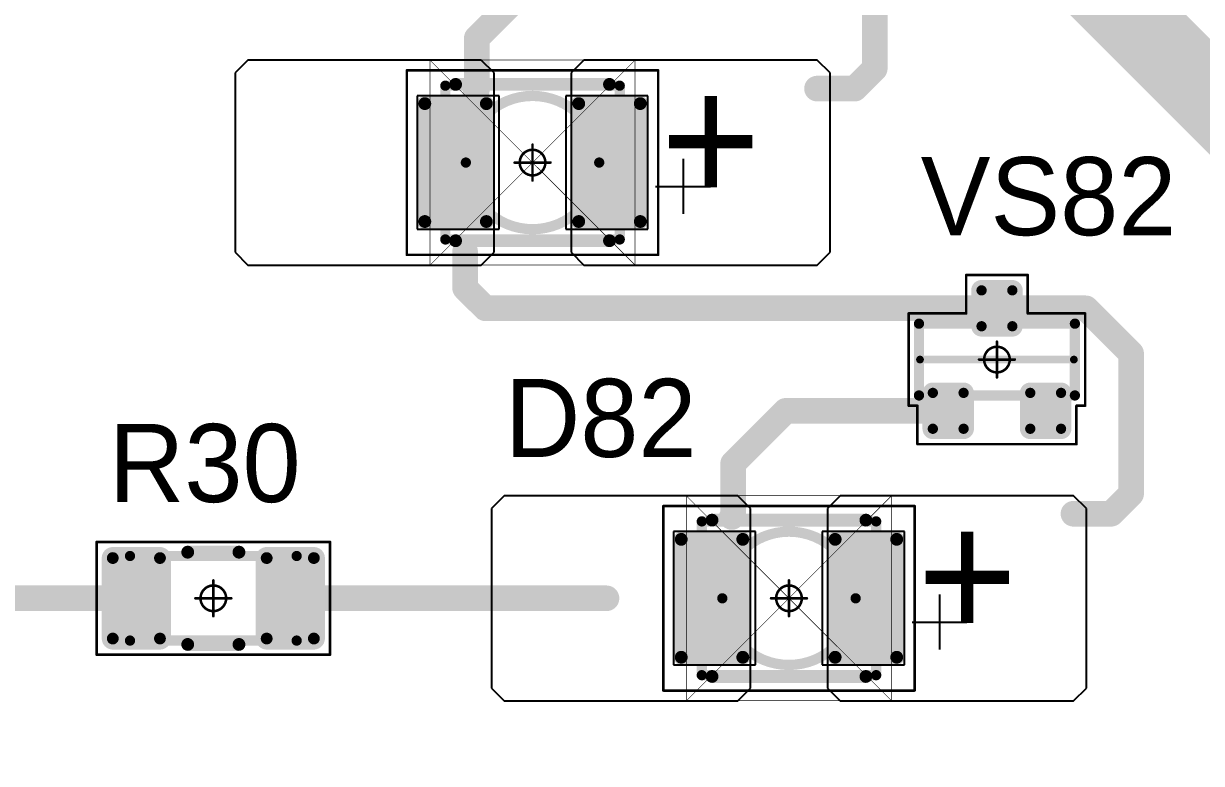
# Model space of a CAD drawing. Header units: millimetres. Extents: x 0 to 1769, y 431 to 1001.
# Drawn here: x 1623.52 to 1646.48, y 570.81 to 585.24 of the extents above; entities that cross this region are included whole.
import ezdxf

# ---------------------------------------------------------------- set-up
doc = ezdxf.new("R2010")
doc.units = ezdxf.units.MM
for name, color, linetype in [('Mechanical13', 56, 'Continuous'), ('Mechanical15', 56, 'Continuous'), ('Mechanical9', 56, 'Continuous'), ('TopLayer', 1, 'Continuous'), ('TopOverlay', 2, 'Continuous'), ('TopPaste', 8, 'Continuous'), ('TopSolder', 216, 'Continuous')]:
    doc.layers.add(name, color=color, linetype=linetype)

# ---------------------------------------------------------------- blocks, each defined once
blk = doc.blocks.new('SOT23_57')
at = {"layer": 'Mechanical13', "const_width": 0.2}
for points in [[(-0.7, 1.52), (-0.7, -1.52)], [(-0.7, 1.52), (0.7, 1.52)], [(0.7, 1.52), (0.7, -1.52)], [(-0.7, -1.52), (0.7, -1.52)]]:
    blk.add_lwpolyline(points, dxfattribs=at)
at = {"layer": 'Mechanical13', "const_width": 0.1}
for points in [[(-0.75, 1.52, 1), (-0.65, 1.52, 1)], [(-0.75, 1.52, 1), (-0.65, 1.52, 1)], [(0.65, 1.52, 1), (0.75, 1.52, 1)], [(0.65, 1.52, 1), (0.75, 1.52, 1)], [(-0.75, -1.52, 1), (-0.65, -1.52, 1)], [(-0.75, -1.52, 1), (-0.65, -1.52, 1)], [(0.65, -1.52, 1), (0.75, -1.52, 1)], [(0.65, -1.52, 1), (0.75, -1.52, 1)]]:
    blk.add_lwpolyline(points, format="xyb", close=True, dxfattribs=at)
at = {"layer": 'Mechanical15', "const_width": 0.05}
for points in [[(-0.9, 1.72), (0.9, 1.72)], [(-0.9, 1.72), (-0.9, 1.55)], [(0.9, 1.72), (0.9, 0.6)], [(-1.65, 1.55), (-0.9, 1.55)], [(-1.65, 1.55), (-1.65, -1.55)], [(0.9, 0.6), (1.65, 0.6)], [(1.65, 0.6), (1.65, -0.6)], [(0, 0.35), (0, -0.35)], [(-0.35, 0), (0.35, 0)], [(0.9, -0.6), (0.9, -1.72)], [(0.9, -0.6), (1.65, -0.6)], [(-1.65, -1.55), (-0.9, -1.55)], [(-0.9, -1.55), (-0.9, -1.72)], [(-0.9, -1.72), (0.9, -1.72)]]:
    blk.add_lwpolyline(points, dxfattribs=at)
at = {"layer": 'Mechanical15'}
for points, const_width in [([(-0.913, 1.72, 1), (-0.888, 1.72, 1)], 0.025), ([(-0.913, 1.72, 1), (-0.888, 1.72, 1)], 0.025), ([(0.888, 1.72, 1), (0.913, 1.72, 1)], 0.025), ([(0.888, 1.72, 1), (0.913, 1.72, 1)], 0.025), ([(-1.662, 1.55, 1), (-1.637, 1.55, 1)], 0.025), ([(-1.662, 1.55, 1), (-1.637, 1.55, 1)], 0.025), ([(-0.913, 1.55, 1), (-0.888, 1.55, 1)], 0.025), ([(-0.913, 1.55, 1), (-0.888, 1.55, 1)], 0.025), ([(0.888, 0.6, 1), (0.913, 0.6, 1)], 0.025), ([(0.888, 0.6, 1), (0.913, 0.6, 1)], 0.025), ([(1.637, 0.6, 1), (1.662, 0.6, 1)], 0.025), ([(1.637, 0.6, 1), (1.662, 0.6, 1)], 0.025), ([(0.25, 0, 1), (-0.25, 0, 1)], 0.05), ([(-0.012, 0.35, 1), (0.012, 0.35, 1)], 0.025), ([(-0.362, 0, 1), (-0.337, 0, 1)], 0.025), ([(-0.262, 0, 1), (-0.238, 0, 1)], 0.025), ([(0.238, 0, 1), (0.262, 0, 1)], 0.025), ([(0.337, 0, 1), (0.362, 0, 1)], 0.025), ([(-0.012, -0.35, 1), (0.012, -0.35, 1)], 0.025), ([(0.888, -0.6, 1), (0.913, -0.6, 1)], 0.025), ([(0.888, -0.6, 1), (0.913, -0.6, 1)], 0.025), ([(1.637, -0.6, 1), (1.662, -0.6, 1)], 0.025), ([(1.637, -0.6, 1), (1.662, -0.6, 1)], 0.025), ([(-1.662, -1.55, 1), (-1.637, -1.55, 1)], 0.025), ([(-1.662, -1.55, 1), (-1.637, -1.55, 1)], 0.025), ([(-0.913, -1.55, 1), (-0.888, -1.55, 1)], 0.025), ([(-0.913, -1.55, 1), (-0.888, -1.55, 1)], 0.025), ([(-0.913, -1.72, 1), (-0.888, -1.72, 1)], 0.025), ([(-0.913, -1.72, 1), (-0.888, -1.72, 1)], 0.025), ([(0.888, -1.72, 1), (0.913, -1.72, 1)], 0.025), ([(0.888, -1.72, 1), (0.913, -1.72, 1)], 0.025)]:
    blk.add_lwpolyline(points, format="xyb", close=True, dxfattribs=dict(at, const_width=const_width))
at = {"layer": 'TopLayer', "const_width": 0.1}
for points in [[(-1.4, 1.25, 1), (-1.3, 1.25, 1)], [(-0.7, 1.25, 1), (-0.6, 1.25, 1)], [(-1.4, 0.65, 1), (-1.3, 0.65, 1)], [(-0.7, 0.65, 1), (-0.6, 0.65, 1)], [(0.6, 0.3, 1), (0.7, 0.3, 1)], [(1.3, 0.3, 1), (1.4, 0.3, 1)], [(0.6, -0.3, 1), (0.7, -0.3, 1)], [(1.3, -0.3, 1), (1.4, -0.3, 1)], [(-1.4, -0.65, 1), (-1.3, -0.65, 1)], [(-0.7, -0.65, 1), (-0.6, -0.65, 1)], [(-1.4, -1.25, 1), (-1.3, -1.25, 1)], [(-0.7, -1.25, 1), (-0.6, -1.25, 1)]]:
    blk.add_lwpolyline(points, format="xyb", close=True, dxfattribs=at)
at = {"layer": 'TopLayer'}
for points in [[(-1.45, 1.25), (-1.45, 0.65), (-0.55, 1.25), (-0.55, 0.65)], [(-1.35, 1.35), (-1.35, 0.55), (-0.65, 1.35), (-0.65, 0.55)], [(0.55, 0.3), (0.55, -0.3), (1.45, 0.3), (1.45, -0.3)], [(0.65, 0.4), (0.65, -0.4), (1.35, 0.4), (1.35, -0.4)], [(-1.45, -0.65), (-1.45, -1.25), (-0.55, -0.65), (-0.55, -1.25)], [(-1.35, -0.55), (-1.35, -1.35), (-0.65, -0.55), (-0.65, -1.35)]]:
    blk.add_solid(points, dxfattribs=at)
at = {"layer": 'TopOverlay', "const_width": 0.15}
blk.add_lwpolyline([(0, 1.5), (0, -1.5)], dxfattribs=at)
at = {"layer": 'TopOverlay', "const_width": 0.075}
for points in [[(-0.038, 1.5, 1), (0.038, 1.5, 1)], [(-0.038, -1.5, 1), (0.038, -1.5, 1)]]:
    blk.add_lwpolyline(points, format="xyb", close=True, dxfattribs=at)
at = {"layer": 'TopPaste', "const_width": 0.075}
for points in [[(-1.387, 1.25, 1), (-1.313, 1.25, 1)], [(-0.687, 1.25, 1), (-0.613, 1.25, 1)], [(-1.387, 0.65, 1), (-1.313, 0.65, 1)], [(-0.687, 0.65, 1), (-0.613, 0.65, 1)], [(0.613, 0.3, 1), (0.687, 0.3, 1)], [(1.313, 0.3, 1), (1.387, 0.3, 1)], [(0.613, -0.3, 1), (0.687, -0.3, 1)], [(1.313, -0.3, 1), (1.387, -0.3, 1)], [(-1.387, -0.65, 1), (-1.313, -0.65, 1)], [(-0.687, -0.65, 1), (-0.613, -0.65, 1)], [(-1.387, -1.25, 1), (-1.313, -1.25, 1)], [(-0.687, -1.25, 1), (-0.613, -1.25, 1)]]:
    blk.add_lwpolyline(points, format="xyb", close=True, dxfattribs=at)
at = {"layer": 'TopPaste'}
for points in [[(-1.425, 1.25), (-1.425, 0.65), (-0.575, 1.25), (-0.575, 0.65)], [(-1.35, 1.325), (-1.35, 0.575), (-0.65, 1.325), (-0.65, 0.575)], [(0.575, 0.3), (0.575, -0.3), (1.425, 0.3), (1.425, -0.3)], [(0.65, 0.375), (0.65, -0.375), (1.35, 0.375), (1.35, -0.375)], [(-1.425, -0.65), (-1.425, -1.25), (-0.575, -0.65), (-0.575, -1.25)], [(-1.35, -0.575), (-1.35, -1.325), (-0.65, -0.575), (-0.65, -1.325)]]:
    blk.add_solid(points, dxfattribs=at)
at = {"layer": 'TopSolder', "const_width": 0.202}
for points in [[(-1.451, 1.25, 1), (-1.249, 1.25, 1)], [(-0.751, 1.25, 1), (-0.549, 1.25, 1)], [(-1.451, 0.65, 1), (-1.249, 0.65, 1)], [(-0.751, 0.65, 1), (-0.549, 0.65, 1)], [(0.549, 0.3, 1), (0.751, 0.3, 1)], [(1.249, 0.3, 1), (1.451, 0.3, 1)], [(0.549, -0.3, 1), (0.751, -0.3, 1)], [(1.249, -0.3, 1), (1.451, -0.3, 1)], [(-1.451, -0.65, 1), (-1.249, -0.65, 1)], [(-0.751, -0.65, 1), (-0.549, -0.65, 1)], [(-1.451, -1.25, 1), (-1.249, -1.25, 1)], [(-0.751, -1.25, 1), (-0.549, -1.25, 1)]]:
    blk.add_lwpolyline(points, format="xyb", close=True, dxfattribs=at)
at = {"layer": 'TopSolder'}
for points in [[(-1.35, 1.452), (-1.35, 0.448), (-0.65, 1.452), (-0.65, 0.448)], [(-1.552, 1.25), (-1.552, 0.65), (-0.448, 1.25), (-0.448, 0.65)], [(0.65, 0.502), (0.65, -0.502), (1.35, 0.502), (1.35, -0.502)], [(0.448, 0.3), (0.448, -0.3), (1.552, 0.3), (1.552, -0.3)], [(-1.35, -0.448), (-1.35, -1.452), (-0.65, -0.448), (-0.65, -1.452)], [(-1.552, -0.65), (-1.552, -1.25), (-0.448, -0.65), (-0.448, -1.25)]]:
    blk.add_solid(points, dxfattribs=at)
blk = doc.blocks.new('RC1206S_159')
at = {"layer": 'Mechanical13', "const_width": 0.2}
for points in [[(-1.625, 0.825), (1.625, 0.825)], [(-1.625, -0.825), (-1.625, 0.825)], [(1.625, -0.825), (1.625, 0.825)], [(-1.625, -0.825), (1.625, -0.825)]]:
    blk.add_lwpolyline(points, dxfattribs=at)
at = {"layer": 'Mechanical13', "const_width": 0.1}
for points in [[(-1.675, 0.825, 1), (-1.575, 0.825, 1)], [(-1.675, 0.825, 1), (-1.575, 0.825, 1)], [(1.575, 0.825, 1), (1.675, 0.825, 1)], [(1.575, 0.825, 1), (1.675, 0.825, 1)], [(-1.675, -0.825, 1), (-1.575, -0.825, 1)], [(-1.675, -0.825, 1), (-1.575, -0.825, 1)], [(1.575, -0.825, 1), (1.675, -0.825, 1)], [(1.575, -0.825, 1), (1.675, -0.825, 1)]]:
    blk.add_lwpolyline(points, format="xyb", close=True, dxfattribs=at)
at = {"layer": 'Mechanical15', "const_width": 0.05}
for points in [[(-2.275, 1.1), (2.275, 1.1)], [(-2.275, -1.1), (-2.275, 1.1)], [(2.275, -1.1), (2.275, 1.1)], [(0, -0.35), (0, 0.35)], [(-0.35, 0), (0.35, 0)], [(-2.275, -1.1), (2.275, -1.1)]]:
    blk.add_lwpolyline(points, dxfattribs=at)
at = {"layer": 'Mechanical15'}
for points, const_width in [([(-2.287, 1.1, 1), (-2.262, 1.1, 1)], 0.025), ([(-2.287, 1.1, 1), (-2.262, 1.1, 1)], 0.025), ([(2.262, 1.1, 1), (2.287, 1.1, 1)], 0.025), ([(2.262, 1.1, 1), (2.287, 1.1, 1)], 0.025), ([(0.25, 0, 1), (-0.25, 0, 1)], 0.05), ([(-0.012, 0.35, 1), (0.012, 0.35, 1)], 0.025), ([(-0.362, 0, 1), (-0.337, 0, 1)], 0.025), ([(-0.262, 0, 1), (-0.238, 0, 1)], 0.025), ([(0.238, 0, 1), (0.262, 0, 1)], 0.025), ([(0.337, 0, 1), (0.362, 0, 1)], 0.025), ([(-0.012, -0.35, 1), (0.012, -0.35, 1)], 0.025), ([(-2.287, -1.1, 1), (-2.262, -1.1, 1)], 0.025), ([(-2.287, -1.1, 1), (-2.262, -1.1, 1)], 0.025), ([(2.262, -1.1, 1), (2.287, -1.1, 1)], 0.025), ([(2.262, -1.1, 1), (2.287, -1.1, 1)], 0.025)]:
    blk.add_lwpolyline(points, format="xyb", close=True, dxfattribs=dict(at, const_width=const_width))
at = {"layer": 'TopLayer', "const_width": 0.115}
for points in [[(-2.018, 0.785, 1), (-1.903, 0.785, 1)], [(-1.098, 0.785, 1), (-0.983, 0.785, 1)], [(0.983, 0.785, 1), (1.098, 0.785, 1)], [(1.903, 0.785, 1), (2.018, 0.785, 1)], [(-2.018, -0.785, 1), (-1.903, -0.785, 1)], [(-1.098, -0.785, 1), (-0.983, -0.785, 1)], [(0.983, -0.785, 1), (1.098, -0.785, 1)], [(1.903, -0.785, 1), (2.018, -0.785, 1)]]:
    blk.add_lwpolyline(points, format="xyb", close=True, dxfattribs=at)
at = {"layer": 'TopLayer'}
for points in [[(-2.075, -0.785), (-0.925, -0.785), (-2.075, 0.785), (-0.925, 0.785)], [(-1.96, -0.9), (-1.04, -0.9), (-1.96, 0.9), (-1.04, 0.9)], [(0.925, -0.785), (2.075, -0.785), (0.925, 0.785), (2.075, 0.785)], [(1.04, -0.9), (1.96, -0.9), (1.04, 0.9), (1.96, 0.9)]]:
    blk.add_solid(points, dxfattribs=at)
at = {"layer": 'TopOverlay', "const_width": 0.25}
for points in [[(-0.5, 0.9), (0.5, 0.9)], [(-0.5, -0.9), (0.5, -0.9)]]:
    blk.add_lwpolyline(points, dxfattribs=at)
at = {"layer": 'TopOverlay', "const_width": 0.125}
for points in [[(-0.562, 0.9, 1), (-0.437, 0.9, 1)], [(0.437, 0.9, 1), (0.562, 0.9, 1)], [(-0.562, -0.9, 1), (-0.437, -0.9, 1)], [(0.437, -0.9, 1), (0.562, -0.9, 1)]]:
    blk.add_lwpolyline(points, format="xyb", close=True, dxfattribs=at)
at = {"layer": 'TopPaste', "const_width": 0.09}
for points in [[(-2.005, 0.785, 1), (-1.915, 0.785, 1)], [(-1.085, 0.785, 1), (-0.995, 0.785, 1)], [(0.995, 0.785, 1), (1.085, 0.785, 1)], [(1.915, 0.785, 1), (2.005, 0.785, 1)], [(-2.005, -0.785, 1), (-1.915, -0.785, 1)], [(-1.085, -0.785, 1), (-0.995, -0.785, 1)], [(0.995, -0.785, 1), (1.085, -0.785, 1)], [(1.915, -0.785, 1), (2.005, -0.785, 1)]]:
    blk.add_lwpolyline(points, format="xyb", close=True, dxfattribs=at)
at = {"layer": 'TopPaste'}
for points in [[(-2.05, -0.785), (-0.95, -0.785), (-2.05, 0.785), (-0.95, 0.785)], [(-1.96, -0.875), (-1.04, -0.875), (-1.96, 0.875), (-1.04, 0.875)], [(0.95, -0.785), (2.05, -0.785), (0.95, 0.785), (2.05, 0.785)], [(1.04, -0.875), (1.96, -0.875), (1.04, 0.875), (1.96, 0.875)]]:
    blk.add_solid(points, dxfattribs=at)
at = {"layer": 'TopSolder', "const_width": 0.215}
for points in [[(-2.068, 0.785, 1), (-1.853, 0.785, 1)], [(-1.148, 0.785, 1), (-0.933, 0.785, 1)], [(0.933, 0.785, 1), (1.148, 0.785, 1)], [(1.853, 0.785, 1), (2.068, 0.785, 1)], [(-2.068, -0.785, 1), (-1.853, -0.785, 1)], [(-1.148, -0.785, 1), (-0.933, -0.785, 1)], [(0.933, -0.785, 1), (1.148, -0.785, 1)], [(1.853, -0.785, 1), (2.068, -0.785, 1)]]:
    blk.add_lwpolyline(points, format="xyb", close=True, dxfattribs=at)
at = {"layer": 'TopSolder'}
for points in [[(-1.96, -1), (-1.04, -1), (-1.96, 1), (-1.04, 1)], [(1.04, -1), (1.96, -1), (1.04, 1), (1.96, 1)], [(-2.175, -0.785), (-0.825, -0.785), (-2.175, 0.785), (-0.825, 0.785)], [(0.825, -0.785), (2.175, -0.785), (0.825, 0.785), (2.175, 0.785)]]:
    blk.add_solid(points, dxfattribs=at)
blk = doc.blocks.new('T66G_245')
at = {"layer": 'Mechanical13'}
for p, q in [((2.936, 0.071), (2.936, -1)), ((2.4, -0.464), (3.471, -0.464))]:
    blk.add_line(p, q, dxfattribs=at)
at = {"layer": 'Mechanical13', "const_width": 0.2}
for points in [[(-1.7, 1.5), (1.7, 1.5)], [(-1.7, -1.5), (-1.7, 1.5)], [(1.7, -1.5), (1.7, 1.5)], [(-1.7, -1.5), (1.7, -1.5)]]:
    blk.add_lwpolyline(points, dxfattribs=at)
at = {"layer": 'Mechanical13'}
for points, const_width in [([(-1.75, 1.5, 1), (-1.65, 1.5, 1)], 0.1), ([(-1.75, 1.5, 1), (-1.65, 1.5, 1)], 0.1), ([(1.3, 0, 1), (-1.3, 0, 1)], 0.2), ([(1.65, 1.5, 1), (1.75, 1.5, 1)], 0.1), ([(1.65, 1.5, 1), (1.75, 1.5, 1)], 0.1), ([(-1.35, 0, 1), (-1.25, 0, 1)], 0.1), ([(1.25, 0, 1), (1.35, 0, 1)], 0.1), ([(-1.75, -1.5, 1), (-1.65, -1.5, 1)], 0.1), ([(-1.75, -1.5, 1), (-1.65, -1.5, 1)], 0.1), ([(1.65, -1.5, 1), (1.75, -1.5, 1)], 0.1), ([(1.65, -1.5, 1), (1.75, -1.5, 1)], 0.1)]:
    blk.add_lwpolyline(points, format="xyb", close=True, dxfattribs=dict(at, const_width=const_width))
at = {"layer": 'Mechanical15', "const_width": 0.05}
for points in [[(-2.45, -1.8), (-2.45, 1.8)], [(-2.45, 1.8), (2.45, 1.8)], [(2.45, -1.8), (2.45, 1.8)], [(0, -0.35), (0, 0.35)], [(-0.35, 0), (0.35, 0)], [(-2.45, -1.8), (2.45, -1.8)]]:
    blk.add_lwpolyline(points, dxfattribs=at)
at = {"layer": 'Mechanical15'}
for points, const_width in [([(-2.462, 1.8, 1), (-2.438, 1.8, 1)], 0.025), ([(-2.462, 1.8, 1), (-2.438, 1.8, 1)], 0.025), ([(2.438, 1.8, 1), (2.462, 1.8, 1)], 0.025), ([(2.438, 1.8, 1), (2.462, 1.8, 1)], 0.025), ([(0.25, 0, 1), (-0.25, 0, 1)], 0.05), ([(-0.012, 0.35, 1), (0.012, 0.35, 1)], 0.025), ([(-0.362, 0, 1), (-0.337, 0, 1)], 0.025), ([(-0.262, 0, 1), (-0.238, 0, 1)], 0.025), ([(0.238, 0, 1), (0.262, 0, 1)], 0.025), ([(0.337, 0, 1), (0.362, 0, 1)], 0.025), ([(-0.012, -0.35, 1), (0.012, -0.35, 1)], 0.025), ([(-2.462, -1.8, 1), (-2.438, -1.8, 1)], 0.025), ([(-2.462, -1.8, 1), (-2.438, -1.8, 1)], 0.025), ([(2.438, -1.8, 1), (2.462, -1.8, 1)], 0.025), ([(2.438, -1.8, 1), (2.462, -1.8, 1)], 0.025)]:
    blk.add_lwpolyline(points, format="xyb", close=True, dxfattribs=dict(at, const_width=const_width))
at = {"layer": 'TopLayer'}
for p, q in [((-5.55, 2), (-5.8, 1.75)), ((-1, 2), (-5.55, 2)), ((-0.75, 1.75), (-1, 2)), ((1, 2), (0.75, 1.75)), ((5.55, 2), (1, 2)), ((5.8, 1.75), (5.55, 2)), ((-5.8, 1.75), (-5.8, -1.75)), ((-0.75, -1.75), (-0.75, 1.75)), ((0.75, 1.75), (0.75, -1.75)), ((5.8, -1.75), (5.8, 1.75)), ((-5.8, -1.75), (-5.55, -2)), ((-1, -2), (-0.75, -1.75)), ((0.75, -1.75), (1, -2)), ((5.55, -2), (5.8, -1.75)), ((-5.55, -2), (-1, -2)), ((1, -2), (5.55, -2))]:
    blk.add_line(p, q, dxfattribs=at)
at = {"layer": 'TopLayer', "const_width": 0.15}
for points in [[(-2.175, 1.15, 1), (-2.025, 1.15, 1)], [(-0.975, 1.15, 1), (-0.825, 1.15, 1)], [(0.825, 1.15, 1), (0.975, 1.15, 1)], [(2.025, 1.15, 1), (2.175, 1.15, 1)], [(-2.175, -1.15, 1), (-2.025, -1.15, 1)], [(-0.975, -1.15, 1), (-0.825, -1.15, 1)], [(0.825, -1.15, 1), (0.975, -1.15, 1)], [(2.025, -1.15, 1), (2.175, -1.15, 1)]]:
    blk.add_lwpolyline(points, format="xyb", close=True, dxfattribs=at)
at = {"layer": 'TopLayer'}
for points in [[(-0.75, 1.15), (-2.25, 1.15), (-0.75, -1.15), (-2.25, -1.15)], [(-0.9, 1.3), (-2.1, 1.3), (-0.9, -1.3), (-2.1, -1.3)], [(2.25, 1.15), (0.75, 1.15), (2.25, -1.15), (0.75, -1.15)], [(2.1, 1.3), (0.9, 1.3), (2.1, -1.3), (0.9, -1.3)]]:
    blk.add_solid(points, dxfattribs=at)
at = {"layer": 'TopOverlay', "const_width": 0.25}
for points in [[(-1.5, 1.525), (1.5, 1.525)], [(-1.5, -1.525), (1.5, -1.525)]]:
    blk.add_lwpolyline(points, dxfattribs=at)
at = {"layer": 'TopOverlay', "const_width": 0.125}
for points in [[(-1.562, 1.525, 1), (-1.438, 1.525, 1)], [(1.438, 1.525, 1), (1.562, 1.525, 1)], [(-1.562, -1.525, 1), (-1.438, -1.525, 1)], [(1.438, -1.525, 1), (1.562, -1.525, 1)]]:
    blk.add_lwpolyline(points, format="xyb", close=True, dxfattribs=at)
at = {"layer": 'TopPaste', "const_width": 0.125}
for points in [[(-2.163, 1.15, 1), (-2.038, 1.15, 1)], [(-0.963, 1.15, 1), (-0.838, 1.15, 1)], [(0.838, 1.15, 1), (0.963, 1.15, 1)], [(2.038, 1.15, 1), (2.163, 1.15, 1)], [(-2.163, -1.15, 1), (-2.038, -1.15, 1)], [(-0.963, -1.15, 1), (-0.838, -1.15, 1)], [(0.838, -1.15, 1), (0.963, -1.15, 1)], [(2.038, -1.15, 1), (2.163, -1.15, 1)]]:
    blk.add_lwpolyline(points, format="xyb", close=True, dxfattribs=at)
at = {"layer": 'TopPaste'}
for points in [[(-0.775, 1.15), (-2.225, 1.15), (-0.775, -1.15), (-2.225, -1.15)], [(-0.9, 1.275), (-2.1, 1.275), (-0.9, -1.275), (-2.1, -1.275)], [(2.225, 1.15), (0.775, 1.15), (2.225, -1.15), (0.775, -1.15)], [(2.1, 1.275), (0.9, 1.275), (2.1, -1.275), (0.9, -1.275)]]:
    blk.add_solid(points, dxfattribs=at)
at = {"layer": 'TopSolder'}
for p, q in [((-2.25, 1.3), (-2.25, -1.3)), ((-0.65, 1.3), (-2.25, 1.3)), ((-0.65, -1.3), (-0.65, 1.3)), ((0.65, 1.3), (0.65, -1.3)), ((2.25, 1.3), (0.65, 1.3)), ((2.25, -1.3), (2.25, 1.3)), ((-2.25, -1.3), (-0.65, -1.3)), ((0.65, -1.3), (2.25, -1.3))]:
    blk.add_line(p, q, dxfattribs=at)
at = {"layer": 'TopOverlay'}
blk.add_text('+', height=2.5, dxfattribs=at).set_placement((2.5, -0.8))
blk = doc.blocks.new('T66G_246')
at = {"layer": 'Mechanical13'}
for p, q in [((2.936, 0.071), (2.936, -1)), ((2.4, -0.464), (3.471, -0.464))]:
    blk.add_line(p, q, dxfattribs=at)
at = {"layer": 'Mechanical13', "const_width": 0.2}
for points in [[(-1.7, 1.5), (1.7, 1.5)], [(-1.7, -1.5), (-1.7, 1.5)], [(1.7, -1.5), (1.7, 1.5)], [(-1.7, -1.5), (1.7, -1.5)]]:
    blk.add_lwpolyline(points, dxfattribs=at)
at = {"layer": 'Mechanical13'}
for points, const_width in [([(-1.75, 1.5, 1), (-1.65, 1.5, 1)], 0.1), ([(-1.75, 1.5, 1), (-1.65, 1.5, 1)], 0.1), ([(1.3, 0, 1), (-1.3, 0, 1)], 0.2), ([(1.65, 1.5, 1), (1.75, 1.5, 1)], 0.1), ([(1.65, 1.5, 1), (1.75, 1.5, 1)], 0.1), ([(-1.35, 0, 1), (-1.25, 0, 1)], 0.1), ([(1.25, 0, 1), (1.35, 0, 1)], 0.1), ([(-1.75, -1.5, 1), (-1.65, -1.5, 1)], 0.1), ([(-1.75, -1.5, 1), (-1.65, -1.5, 1)], 0.1), ([(1.65, -1.5, 1), (1.75, -1.5, 1)], 0.1), ([(1.65, -1.5, 1), (1.75, -1.5, 1)], 0.1)]:
    blk.add_lwpolyline(points, format="xyb", close=True, dxfattribs=dict(at, const_width=const_width))
at = {"layer": 'Mechanical15', "const_width": 0.05}
for points in [[(-2.45, -1.8), (-2.45, 1.8)], [(-2.45, 1.8), (2.45, 1.8)], [(2.45, -1.8), (2.45, 1.8)], [(0, -0.35), (0, 0.35)], [(-0.35, 0), (0.35, 0)], [(-2.45, -1.8), (2.45, -1.8)]]:
    blk.add_lwpolyline(points, dxfattribs=at)
at = {"layer": 'Mechanical15'}
for points, const_width in [([(-2.462, 1.8, 1), (-2.438, 1.8, 1)], 0.025), ([(-2.462, 1.8, 1), (-2.438, 1.8, 1)], 0.025), ([(2.438, 1.8, 1), (2.462, 1.8, 1)], 0.025), ([(2.438, 1.8, 1), (2.462, 1.8, 1)], 0.025), ([(0.25, 0, 1), (-0.25, 0, 1)], 0.05), ([(-0.012, 0.35, 1), (0.012, 0.35, 1)], 0.025), ([(-0.362, 0, 1), (-0.337, 0, 1)], 0.025), ([(-0.262, 0, 1), (-0.238, 0, 1)], 0.025), ([(0.238, 0, 1), (0.262, 0, 1)], 0.025), ([(0.337, 0, 1), (0.362, 0, 1)], 0.025), ([(-0.012, -0.35, 1), (0.012, -0.35, 1)], 0.025), ([(-2.462, -1.8, 1), (-2.438, -1.8, 1)], 0.025), ([(-2.462, -1.8, 1), (-2.438, -1.8, 1)], 0.025), ([(2.438, -1.8, 1), (2.462, -1.8, 1)], 0.025), ([(2.438, -1.8, 1), (2.462, -1.8, 1)], 0.025)]:
    blk.add_lwpolyline(points, format="xyb", close=True, dxfattribs=dict(at, const_width=const_width))
at = {"layer": 'TopLayer'}
for p, q in [((-5.55, 2), (-5.8, 1.75)), ((-1, 2), (-5.55, 2)), ((-0.75, 1.75), (-1, 2)), ((1, 2), (0.75, 1.75)), ((5.55, 2), (1, 2)), ((5.8, 1.75), (5.55, 2)), ((-5.8, 1.75), (-5.8, -1.75)), ((-0.75, -1.75), (-0.75, 1.75)), ((0.75, 1.75), (0.75, -1.75)), ((5.8, -1.75), (5.8, 1.75)), ((-5.8, -1.75), (-5.55, -2)), ((-1, -2), (-0.75, -1.75)), ((0.75, -1.75), (1, -2)), ((5.55, -2), (5.8, -1.75)), ((-5.55, -2), (-1, -2)), ((1, -2), (5.55, -2))]:
    blk.add_line(p, q, dxfattribs=at)
at = {"layer": 'TopLayer', "const_width": 0.15}
for points in [[(-2.175, 1.15, 1), (-2.025, 1.15, 1)], [(-0.975, 1.15, 1), (-0.825, 1.15, 1)], [(0.825, 1.15, 1), (0.975, 1.15, 1)], [(2.025, 1.15, 1), (2.175, 1.15, 1)], [(-2.175, -1.15, 1), (-2.025, -1.15, 1)], [(-0.975, -1.15, 1), (-0.825, -1.15, 1)], [(0.825, -1.15, 1), (0.975, -1.15, 1)], [(2.025, -1.15, 1), (2.175, -1.15, 1)]]:
    blk.add_lwpolyline(points, format="xyb", close=True, dxfattribs=at)
at = {"layer": 'TopLayer'}
for points in [[(-0.75, 1.15), (-2.25, 1.15), (-0.75, -1.15), (-2.25, -1.15)], [(-0.9, 1.3), (-2.1, 1.3), (-0.9, -1.3), (-2.1, -1.3)], [(2.25, 1.15), (0.75, 1.15), (2.25, -1.15), (0.75, -1.15)], [(2.1, 1.3), (0.9, 1.3), (2.1, -1.3), (0.9, -1.3)]]:
    blk.add_solid(points, dxfattribs=at)
at = {"layer": 'TopOverlay', "const_width": 0.25}
for points in [[(-1.5, 1.525), (1.5, 1.525)], [(-1.5, -1.525), (1.5, -1.525)]]:
    blk.add_lwpolyline(points, dxfattribs=at)
at = {"layer": 'TopOverlay', "const_width": 0.125}
for points in [[(-1.562, 1.525, 1), (-1.438, 1.525, 1)], [(1.438, 1.525, 1), (1.562, 1.525, 1)], [(-1.562, -1.525, 1), (-1.438, -1.525, 1)], [(1.438, -1.525, 1), (1.562, -1.525, 1)]]:
    blk.add_lwpolyline(points, format="xyb", close=True, dxfattribs=at)
at = {"layer": 'TopPaste', "const_width": 0.125}
for points in [[(-2.163, 1.15, 1), (-2.038, 1.15, 1)], [(-0.963, 1.15, 1), (-0.838, 1.15, 1)], [(0.838, 1.15, 1), (0.963, 1.15, 1)], [(2.038, 1.15, 1), (2.163, 1.15, 1)], [(-2.163, -1.15, 1), (-2.038, -1.15, 1)], [(-0.963, -1.15, 1), (-0.838, -1.15, 1)], [(0.838, -1.15, 1), (0.963, -1.15, 1)], [(2.038, -1.15, 1), (2.163, -1.15, 1)]]:
    blk.add_lwpolyline(points, format="xyb", close=True, dxfattribs=at)
at = {"layer": 'TopPaste'}
for points in [[(-0.775, 1.15), (-2.225, 1.15), (-0.775, -1.15), (-2.225, -1.15)], [(-0.9, 1.275), (-2.1, 1.275), (-0.9, -1.275), (-2.1, -1.275)], [(2.225, 1.15), (0.775, 1.15), (2.225, -1.15), (0.775, -1.15)], [(2.1, 1.275), (0.9, 1.275), (2.1, -1.275), (0.9, -1.275)]]:
    blk.add_solid(points, dxfattribs=at)
at = {"layer": 'TopSolder'}
for p, q in [((-2.25, 1.3), (-2.25, -1.3)), ((-0.65, 1.3), (-2.25, 1.3)), ((-0.65, -1.3), (-0.65, 1.3)), ((0.65, 1.3), (0.65, -1.3)), ((2.25, 1.3), (0.65, 1.3)), ((2.25, -1.3), (2.25, 1.3)), ((-2.25, -1.3), (-0.65, -1.3)), ((0.65, -1.3), (2.25, -1.3))]:
    blk.add_line(p, q, dxfattribs=at)
at = {"layer": 'TopOverlay'}
blk.add_text('+', height=2.5, dxfattribs=at).set_placement((2.5, -0.8))

msp = doc.modelspace()

# ---------------------------------------------------------------- linework, layer by layer
at = {"layer": 'Mechanical9'}
for points, const_width in [([(1631.44, 580.528), (1631.44, 584.528)], 0.0127), ([(1631.44, 584.528), (1635.44, 584.528)], 0.0127), ([(1631.44, 584.528), (1635.44, 580.528)], 0.01), ([(1631.44, 580.528), (1635.44, 584.528)], 0.01), ([(1635.44, 580.528), (1635.44, 584.528)], 0.0127), ([(1631.44, 580.528), (1635.44, 580.528)], 0.0127), ([(1636.44, 572.028), (1636.44, 576.028)], 0.0127), ([(1636.44, 576.028), (1640.44, 576.028)], 0.0127), ([(1636.44, 576.028), (1640.44, 572.028)], 0.01), ([(1636.44, 572.028), (1640.44, 576.028)], 0.01), ([(1640.44, 572.028), (1640.44, 576.028)], 0.0127), ([(1636.44, 572.028), (1640.44, 572.028)], 0.0127)]:
    msp.add_lwpolyline(points, dxfattribs=dict(at, const_width=const_width))
for points, const_width in [([(1631.437, 584.528, 1), (1631.443, 584.528, 1)], 0.00635), ([(1631.437, 584.528, 1), (1631.443, 584.528, 1)], 0.00635), ([(1631.437, 584.528, 1), (1631.442, 584.528, 1)], 0.005), ([(1635.437, 584.528, 1), (1635.443, 584.528, 1)], 0.00635), ([(1635.437, 584.528, 1), (1635.443, 584.528, 1)], 0.00635), ([(1635.437, 584.528, 1), (1635.442, 584.528, 1)], 0.005), ([(1631.437, 580.528, 1), (1631.443, 580.528, 1)], 0.00635), ([(1631.437, 580.528, 1), (1631.443, 580.528, 1)], 0.00635), ([(1631.437, 580.528, 1), (1631.442, 580.528, 1)], 0.005), ([(1635.437, 580.528, 1), (1635.443, 580.528, 1)], 0.00635), ([(1635.437, 580.528, 1), (1635.443, 580.528, 1)], 0.00635), ([(1635.437, 580.528, 1), (1635.442, 580.528, 1)], 0.005), ([(1636.437, 576.028, 1), (1636.443, 576.028, 1)], 0.00635), ([(1636.437, 576.028, 1), (1636.443, 576.028, 1)], 0.00635), ([(1636.437, 576.028, 1), (1636.442, 576.028, 1)], 0.005), ([(1640.437, 576.028, 1), (1640.443, 576.028, 1)], 0.00635), ([(1640.437, 576.028, 1), (1640.443, 576.028, 1)], 0.00635), ([(1640.437, 576.028, 1), (1640.442, 576.028, 1)], 0.005), ([(1636.437, 572.028, 1), (1636.443, 572.028, 1)], 0.00635), ([(1636.437, 572.028, 1), (1636.443, 572.028, 1)], 0.00635), ([(1636.437, 572.028, 1), (1636.442, 572.028, 1)], 0.005), ([(1640.437, 572.028, 1), (1640.443, 572.028, 1)], 0.00635), ([(1640.437, 572.028, 1), (1640.443, 572.028, 1)], 0.00635), ([(1640.437, 572.028, 1), (1640.442, 572.028, 1)], 0.005)]:
    msp.add_lwpolyline(points, format="xyb", close=True, dxfattribs=dict(at, const_width=const_width))
at = {"layer": 'TopLayer'}
for points, const_width in [([(1632.466, 597.995), (1658.855, 571.606)], 1.6), ([(1640.112, 584.36), (1640.112, 587.098)], 0.5), ([(1632.353, 584.955), (1633.377, 585.979)], 0.5), ([(1632.353, 583.936), (1632.353, 584.955)], 0.5), ([(1639.723, 583.971), (1640.112, 584.36)], 0.5), ([(1632.325, 583.908), (1632.353, 583.936)], 0.5), ([(1638.987, 583.971), (1639.723, 583.971)], 0.5), ([(1632.125, 580.081), (1632.125, 580.791)], 0.5), ([(1632.125, 580.081), (1632.522, 579.685)], 0.5), ([(1632.522, 579.685), (1642.495, 579.685)], 0.5), ([(1642.495, 579.685), (1644.23, 579.685)], 0.5), ([(1644.23, 579.685), (1645.111, 578.804)], 0.5), ([(1645.111, 576.065), (1645.111, 578.804)], 0.5), ([(1637.353, 576.661), (1638.377, 577.685)], 0.5), ([(1638.377, 577.685), (1641.545, 577.685)], 0.5), ([(1637.353, 575.642), (1637.353, 576.661)], 0.5), ([(1644.723, 575.677), (1645.111, 576.065)], 0.5), ([(1637.325, 575.614), (1637.353, 575.642)], 0.5), ([(1643.987, 575.677), (1644.723, 575.677)], 0.5), ([(1592.356, 574.028), (1625.716, 574.028)], 0.5), ([(1628.716, 574.028), (1634.882, 574.028)], 0.5)]:
    msp.add_lwpolyline(points, dxfattribs=dict(at, const_width=const_width))
at = {"layer": 'TopLayer', "const_width": 0.25}
for points in [[(1632.228, 584.955, 1), (1632.478, 584.955, 1)], [(1632.228, 584.955, 1), (1632.478, 584.955, 1)], [(1639.987, 584.36, 1), (1640.237, 584.36, 1)], [(1639.987, 584.36, 1), (1640.237, 584.36, 1)], [(1632.2, 583.908, 1), (1632.45, 583.908, 1)], [(1632.228, 583.936, 1), (1632.478, 583.936, 1)], [(1632.228, 583.936, 1), (1632.478, 583.936, 1)], [(1638.862, 583.971, 1), (1639.112, 583.971, 1)], [(1639.598, 583.971, 1), (1639.848, 583.971, 1)], [(1639.598, 583.971, 1), (1639.848, 583.971, 1)], [(1632, 580.791, 1), (1632.25, 580.791, 1)], [(1632, 580.081, 1), (1632.25, 580.081, 1)], [(1632, 580.081, 1), (1632.25, 580.081, 1)], [(1632.397, 579.685, 1), (1632.647, 579.685, 1)], [(1632.397, 579.685, 1), (1632.647, 579.685, 1)], [(1642.37, 579.685, 1), (1642.62, 579.685, 1)], [(1642.37, 579.685, 1), (1642.62, 579.685, 1)], [(1644.105, 579.685, 1), (1644.355, 579.685, 1)], [(1644.105, 579.685, 1), (1644.355, 579.685, 1)], [(1644.986, 578.804, 1), (1645.236, 578.804, 1)], [(1644.986, 578.804, 1), (1645.236, 578.804, 1)], [(1638.252, 577.685, 1), (1638.502, 577.685, 1)], [(1638.252, 577.685, 1), (1638.502, 577.685, 1)], [(1641.42, 577.685, 1), (1641.67, 577.685, 1)], [(1637.228, 576.661, 1), (1637.478, 576.661, 1)], [(1637.228, 576.661, 1), (1637.478, 576.661, 1)], [(1644.986, 576.065, 1), (1645.236, 576.065, 1)], [(1644.986, 576.065, 1), (1645.236, 576.065, 1)], [(1637.2, 575.614, 1), (1637.45, 575.614, 1)], [(1637.228, 575.642, 1), (1637.478, 575.642, 1)], [(1637.228, 575.642, 1), (1637.478, 575.642, 1)], [(1643.862, 575.677, 1), (1644.112, 575.677, 1)], [(1644.598, 575.677, 1), (1644.848, 575.677, 1)], [(1644.598, 575.677, 1), (1644.848, 575.677, 1)], [(1625.591, 574.028, 1), (1625.841, 574.028, 1)], [(1628.592, 574.028, 1), (1628.841, 574.028, 1)], [(1634.757, 574.028, 1), (1635.007, 574.028, 1)]]:
    msp.add_lwpolyline(points, format="xyb", close=True, dxfattribs=at)

# ---------------------------------------------------------------- block references
for name, p, rotation in [('T66G_246', (1633.44, 582.528), 360), ('SOT23_57', (1642.495, 578.685), 90), ('T66G_245', (1638.44, 574.028), 360), ('RC1206S_159', (1627.216, 574.028), 360)]:
    msp.add_blockref(name, p, dxfattribs=dict(rotation=rotation))

# ---------------------------------------------------------------- texts
at = {"layer": 'TopOverlay'}
for s, p in [('VS82', (1641.009, 581.111)), ('D82', (1632.899, 576.785)), ('R30', (1625.18, 575.905))]:
    msp.add_text(s, height=1.524, dxfattribs=at).set_placement(p)

doc.saveas('drawing.dxf')
